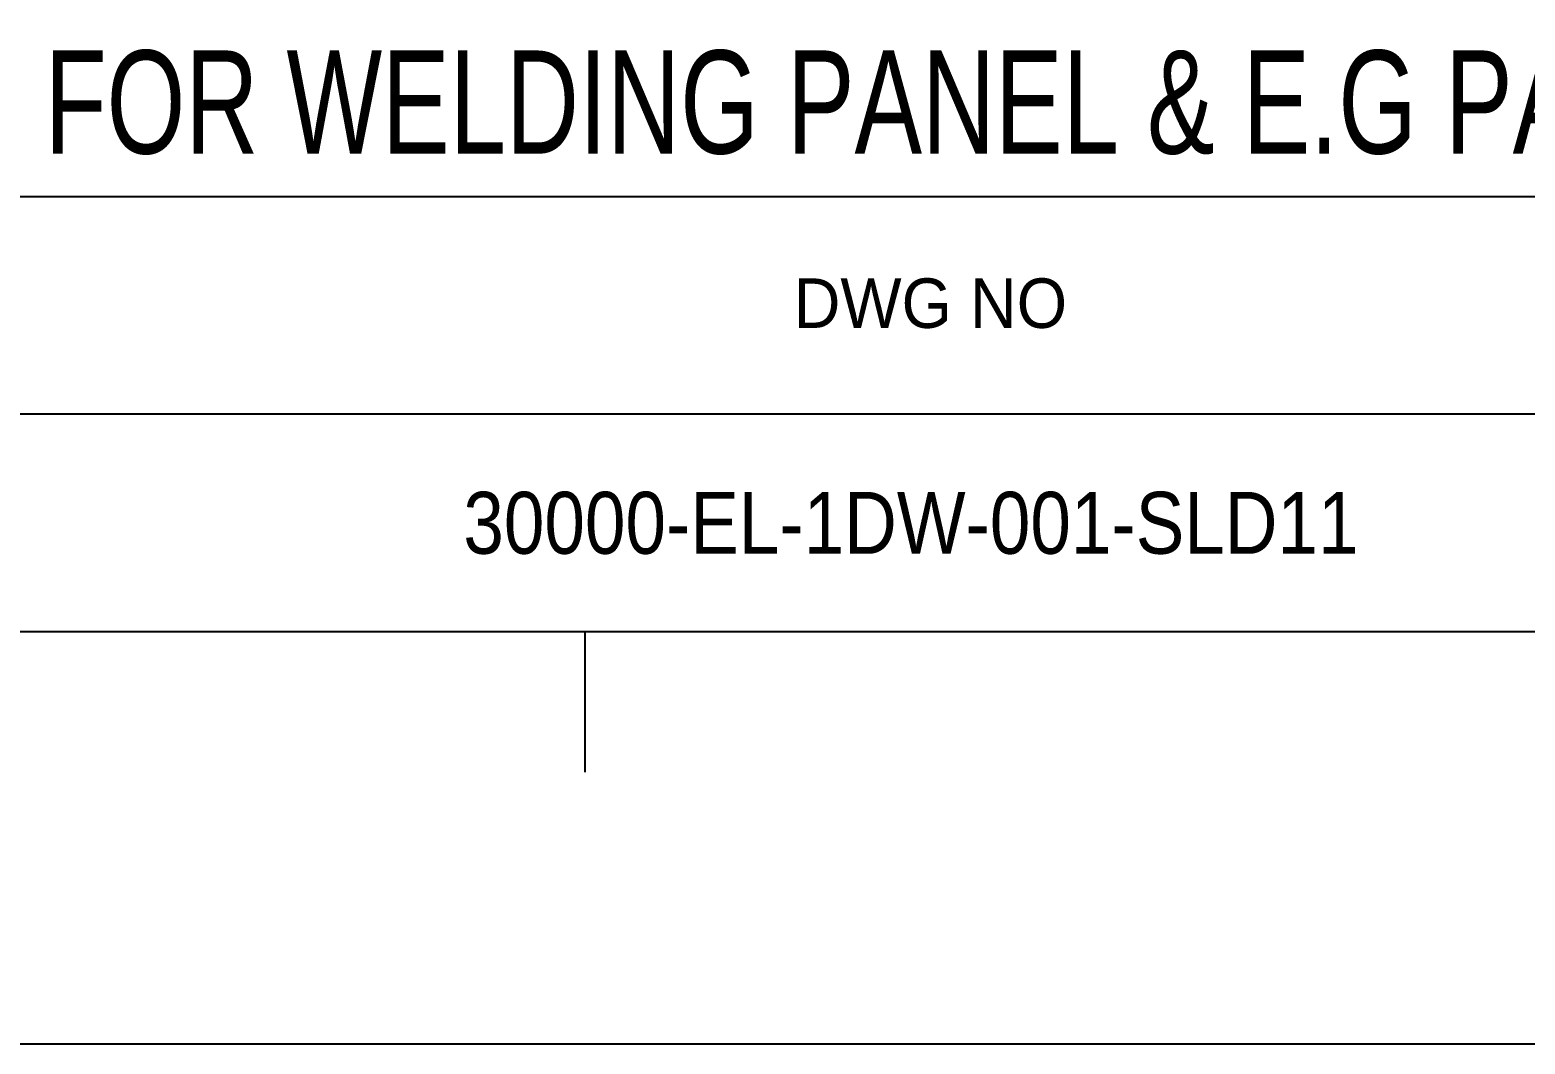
# Model space of a CAD drawing. Header units: feet. Extents: x 1 to 168002, y -59383 to 29717.
# Drawn here: x 118844 to 122467, y -59383 to -56926 of the extents above; entities that cross this region are included whole.
import ezdxf
from ezdxf.enums import TextEntityAlignment as Align

# ---------------------------------------------------------------- set-up
doc = ezdxf.new("R2010")
doc.units = ezdxf.units.FT
doc.header["$LTSCALE"] = 50
doc.header["$MEASUREMENT"] = 0
doc.linetypes.add('CONTINU', pattern=[0])
doc.layers.get('0').update_dxf_attribs({"linetype": 'CONTINUOUS'})
doc.layers.add('BAR_TICK', color=7, linetype='CONTINUOUS')
doc.layers.add('TEXT', color=7, linetype='CONTINUOUS')
doc.layers.add('Border', color=7, linetype='CONTINUOUS', lineweight=0)
doc.styles.add('HY견고딕', font='', dxfattribs={"width": 0.85})
doc.styles.add('MONOTXT', font='', dxfattribs={"height": 0.2})
doc.styles.add('돋움', font='')
doc.styles.get('HY견고딕').set_extended_font_data('Dotum')
doc.styles.get('MONOTXT').set_extended_font_data('Gulim')
doc.styles.get('돋움').set_extended_font_data('Dotum')

# ---------------------------------------------------------------- blocks, each defined once
blk = doc.blocks.new('FORMAT')
at = {"layer": 'Border', "color": 0, "linetype": 'Continuous', "lineweight": 25}
for p, q in [((41000, 2052.8), (33000, 2052.8)), ((41000, 1526.4), (33000, 1526.4)), ((2499.6, 1000), (41000, 1000)), ((33000, 1000), (41000, 1000)), ((36187.5, 1000), (36187.5, 658.8))]:
    blk.add_line(p, q, dxfattribs=at)
blk.add_lwpolyline([(0, 0), (0, 29700), (42000, 29700), (42000, 0)], close=True, dxfattribs=at)
at = {"layer": 'Border', "color": 0, "linetype": 'Continuous', "lineweight": 25, "style": 'MONOTXT'}
blk.add_text('DWG NO', height=120, dxfattribs=at).set_placement((37024.7, 1795.5), align=Align.MIDDLE)
blk = doc.blocks.new('TITLE')
at = {"xscale": 0.01, "yscale": 0.01, "zscale": 0.01}
blk.add_blockref('FORMAT', (0, 0), dxfattribs=at)

msp = doc.modelspace()

# ---------------------------------------------------------------- block references
at = {"color": 7, "linetype": 'CONTINU', "ltscale": 100, "xscale": 100, "yscale": 100, "zscale": 100}
msp.add_blockref('TITLE', (84001.4, -59383.3, 0.1), dxfattribs=at)

# ---------------------------------------------------------------- texts
at = {"layer": 'BAR_TICK', "color": 2, "style": '돋움', "width": 0.9}
msp.add_text('30000-EL-1DW-001-SLD11', height=150, dxfattribs=at).set_placement((120979, -58120.1, 0.1), align=Align.MIDDLE_CENTER)
at = {"layer": 'TEXT', "color": 2, "style": 'HY견고딕', "width": 0.75}
msp.add_text('FOR WELDING PANEL & E.G PANEL', height=250, dxfattribs=at).set_placement((120979, -57100.4, 0.1), align=Align.MIDDLE_CENTER)

doc.saveas('drawing.dxf')
